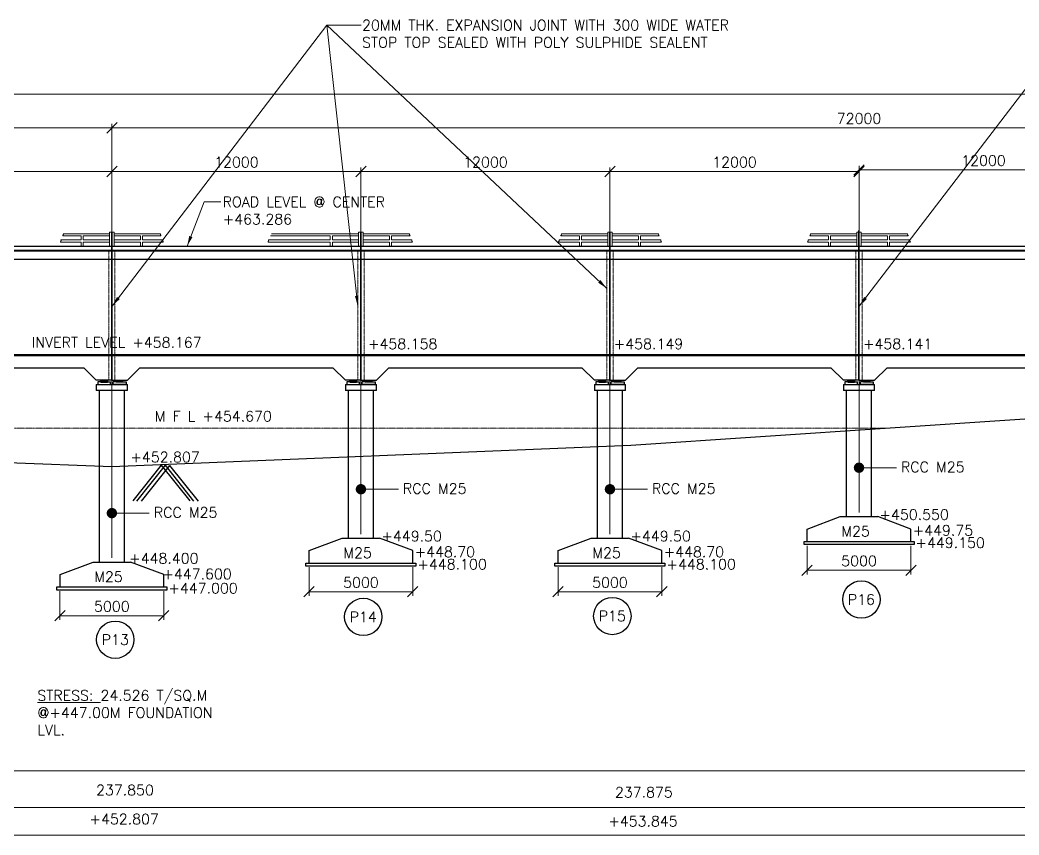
# Model space of a CAD drawing. Header units: millimetres. Extents: x -905235 to 365236, y -24492 to 346419.
# Drawn here: x 143976 to 192114, y 122022 to 161311 of the extents above; entities that cross this region are included whole.
import ezdxf
from ezdxf.enums import TextEntityAlignment as Align

# ---------------------------------------------------------------- set-up
doc = ezdxf.new("R2010")
doc.units = ezdxf.units.MM
doc.header["$LTSCALE"] = 9
doc.linetypes.add('HIDDEN', pattern=[0.375, 0.25, -0.125])
for name, color, linetype, lineweight in [('R_DASHED', 183, 'HIDDEN', 9), ('R_DIMENSION', 8, 'Continuous', 15), ('R_P.C.C', 94, 'Continuous', 15), ('R_TEXT G', 7, 'Continuous', 18)]:
    doc.layers.add(name, color=color, linetype=linetype, lineweight=lineweight)
doc.layers.add('R_HATCH', color=7, linetype='Continuous', lineweight=15, true_color=0xc7c7c7)
doc.styles.add('ROMANS', font='romans.shx')
doc.dimstyles.new('DIM-200', dxfattribs={"dimscale": 200, "dimtxt": 2.5, "dimasz": 2.5, "dimexe": 1, "dimexo": 1, "dimgap": 1, "dimtad": 1, "dimdec": 0, "dimzin": 0, "dimdsep": 46, "dimtxsty": 'ROMANS', "dimblk": 'OBLIQUE', "dimcen": 1, "dimclrd": 256, "dimclre": 256, "dimclrt": 7, "dimadec": 0, "dimazin": 0, "dimtfac": 1, "dimtdec": 0, "dimtofl": 0, "dimtmove": 0, "dimatfit": 3, "dimfxl": 1, "dimtolj": 1, "dimtzin": 0, "dimlwd": 9, "dimlwe": 9, "dimarcsym": 0})
doc.dimstyles.new('DIM-200$0', dxfattribs={"dimscale": 200, "dimtxt": 2.5, "dimasz": 2.5, "dimexe": 1, "dimexo": 1, "dimgap": 1, "dimtad": 1, "dimdec": 0, "dimzin": 0, "dimdsep": 46, "dimtxsty": 'ROMANS', "dimblk": 'OBLIQUE', "dimcen": 1, "dimclrd": 256, "dimclre": 256, "dimclrt": 7, "dimadec": 0, "dimazin": 0, "dimtfac": 1, "dimtdec": 0, "dimtofl": 0, "dimtmove": 0, "dimatfit": 3, "dimfxl": 1, "dimtolj": 1, "dimtzin": 0, "dimlwd": 9, "dimlwe": 9, "dimarcsym": 0})
pattern_1 = [(0, (-1318154.4514, 379726.94), (0, 6.985), [5.08, -1.905]), (90, (-1318154.4514, 379726.94), (-6.985, 4e-16), [5.08, -1.905])]
pattern_2 = [(0, (-1306154.4514, 379726.94), (0, 6.985), [5.08, -1.905]), (90, (-1306154.4514, 379726.94), (-6.985, 4e-16), [5.08, -1.905])]
pattern_3 = [(0, (-1294154.4514, 379726.94), (0, 6.985), [5.08, -1.905]), (90, (-1294154.4514, 379726.94), (-6.985, 4e-16), [5.08, -1.905])]
pattern_4 = [(0, (-1282154.4514, 379726.94), (0, 6.985), [5.08, -1.905]), (90, (-1282154.4514, 379726.94), (-6.985, 4e-16), [5.08, -1.905])]

# ---------------------------------------------------------------- blocks, each defined once
blk = doc.blocks.new('_Oblique')
at = {"color": 0, "linetype": 'ByBlock', "lineweight": -2}
blk.add_line((-0.5, -0.5), (0.5, 0.5), dxfattribs=at)
blk = doc.blocks.new('*D40')
at = {"layer": 'Defpoints', "color": 0, "transparency": 16777216}
for p in [(148404, 154007), (148404, 135179), (136404, 133610)]:
    blk.add_point(p, dxfattribs=at)
at = {"layer": 'R_DIMENSION', "lineweight": 9, "transparency": 16777216}
for p, q in [((136404, 133810), (136404, 154207)), ((148404, 135379), (148404, 154207)), ((136404, 154007), (148404, 154007))]:
    blk.add_line(p, q, dxfattribs=at)
at = {"layer": 'R_DIMENSION', "lineweight": 9, "transparency": 16777216, "xscale": 500, "yscale": 500, "zscale": 500, "rotation": 180}
blk.add_blockref('_Oblique', (136404, 154007), dxfattribs=at)
at = {"layer": 'R_DIMENSION', "lineweight": 9, "transparency": 16777216, "xscale": 500, "yscale": 500, "zscale": 500}
blk.add_blockref('_Oblique', (148404, 154007), dxfattribs=at)
at = {"layer": 'R_DIMENSION', "color": 7, "transparency": 16777216, "insert": (142404, 154457), "char_height": 500, "attachment_point": 5, "style": 'ROMANS'}
blk.add_mtext('\\A1;12000', dxfattribs=at)
blk = doc.blocks.new('*D41')
at = {"layer": 'Defpoints', "color": 0, "transparency": 16777216}
for p in [(160404, 154007), (160404, 136332), (148404, 135179)]:
    blk.add_point(p, dxfattribs=at)
at = {"layer": 'R_DIMENSION', "lineweight": 9, "transparency": 16777216}
for p, q in [((148404, 135379), (148404, 154207)), ((160404, 136532), (160404, 154207)), ((148404, 154007), (160404, 154007))]:
    blk.add_line(p, q, dxfattribs=at)
at = {"layer": 'R_DIMENSION', "lineweight": 9, "transparency": 16777216, "xscale": 500, "yscale": 500, "zscale": 500, "rotation": 180}
blk.add_blockref('_Oblique', (148404, 154007), dxfattribs=at)
at = {"layer": 'R_DIMENSION', "lineweight": 9, "transparency": 16777216, "xscale": 500, "yscale": 500, "zscale": 500}
blk.add_blockref('_Oblique', (160404, 154007), dxfattribs=at)
at = {"layer": 'R_DIMENSION', "color": 7, "transparency": 16777216, "insert": (154404, 154457), "char_height": 500, "attachment_point": 5, "style": 'ROMANS'}
blk.add_mtext('\\A1;12000', dxfattribs=at)
blk = doc.blocks.new('*D42')
at = {"layer": 'Defpoints', "color": 0, "transparency": 16777216}
for p in [(160404, 154007), (160404, 136332), (148404, 135179)]:
    blk.add_point(p, dxfattribs=at)
at = {"layer": 'R_DIMENSION', "lineweight": 9, "transparency": 16777216}
for p, q in [((148404, 135379), (148404, 154207)), ((160404, 136532), (160404, 154207)), ((148404, 154007), (160404, 154007))]:
    blk.add_line(p, q, dxfattribs=at)
at = {"layer": 'R_DIMENSION', "lineweight": 9, "transparency": 16777216, "xscale": 500, "yscale": 500, "zscale": 500, "rotation": 180}
blk.add_blockref('_Oblique', (148404, 154007), dxfattribs=at)
at = {"layer": 'R_DIMENSION', "lineweight": 9, "transparency": 16777216, "xscale": 500, "yscale": 500, "zscale": 500}
blk.add_blockref('_Oblique', (160404, 154007), dxfattribs=at)
at = {"layer": 'R_DIMENSION', "color": 7, "transparency": 16777216, "insert": (154404, 154457), "char_height": 500, "attachment_point": 5, "style": 'ROMANS'}
blk.add_mtext('\\A1;12000', dxfattribs=at)
blk = doc.blocks.new('*D43')
at = {"layer": 'Defpoints', "color": 0, "transparency": 16777216}
for p in [(172404, 154007), (160404, 136332), (172404, 136332)]:
    blk.add_point(p, dxfattribs=at)
at = {"layer": 'R_DIMENSION', "lineweight": 9, "transparency": 16777216}
for p, q in [((160404, 136532), (160404, 154207)), ((172404, 136532), (172404, 154207)), ((160404, 154007), (172404, 154007))]:
    blk.add_line(p, q, dxfattribs=at)
at = {"layer": 'R_DIMENSION', "lineweight": 9, "transparency": 16777216, "xscale": 500, "yscale": 500, "zscale": 500, "rotation": 180}
blk.add_blockref('_Oblique', (160404, 154007), dxfattribs=at)
at = {"layer": 'R_DIMENSION', "lineweight": 9, "transparency": 16777216, "xscale": 500, "yscale": 500, "zscale": 500}
blk.add_blockref('_Oblique', (172404, 154007), dxfattribs=at)
at = {"layer": 'R_DIMENSION', "color": 7, "transparency": 16777216, "insert": (166404, 154457), "char_height": 500, "attachment_point": 5, "style": 'ROMANS'}
blk.add_mtext('\\A1;12000', dxfattribs=at)
blk = doc.blocks.new('*D44')
at = {"layer": 'Defpoints', "color": 0, "transparency": 16777216}
for p in [(184404, 154007), (184404, 137369), (172404, 136332)]:
    blk.add_point(p, dxfattribs=at)
at = {"layer": 'R_DIMENSION', "lineweight": 9, "transparency": 16777216}
for p, q in [((172404, 136532), (172404, 154207)), ((184404, 137569), (184404, 154207)), ((172404, 154007), (184404, 154007))]:
    blk.add_line(p, q, dxfattribs=at)
at = {"layer": 'R_DIMENSION', "lineweight": 9, "transparency": 16777216, "xscale": 500, "yscale": 500, "zscale": 500, "rotation": 180}
blk.add_blockref('_Oblique', (172404, 154007), dxfattribs=at)
at = {"layer": 'R_DIMENSION', "lineweight": 9, "transparency": 16777216, "xscale": 500, "yscale": 500, "zscale": 500}
blk.add_blockref('_Oblique', (184404, 154007), dxfattribs=at)
at = {"layer": 'R_DIMENSION', "color": 7, "transparency": 16777216, "insert": (178404, 154457), "char_height": 500, "attachment_point": 5, "style": 'ROMANS'}
blk.add_mtext('\\A1;12000', dxfattribs=at)
blk = doc.blocks.new('*D45')
at = {"layer": 'Defpoints', "color": 0, "transparency": 16777216}
for p in [(196404, 154082), (196404, 137805), (184404, 137369)]:
    blk.add_point(p, dxfattribs=at)
at = {"layer": 'R_DIMENSION', "lineweight": 9, "transparency": 16777216}
for p, q in [((184404, 137569), (184404, 154282)), ((184404, 154082), (196404, 154082)), ((196404, 138005), (196404, 154282))]:
    blk.add_line(p, q, dxfattribs=at)
at = {"layer": 'R_DIMENSION', "lineweight": 9, "transparency": 16777216, "xscale": 500, "yscale": 500, "zscale": 500, "rotation": 180}
blk.add_blockref('_Oblique', (184404, 154082), dxfattribs=at)
at = {"layer": 'R_DIMENSION', "lineweight": 9, "transparency": 16777216, "xscale": 500, "yscale": 500, "zscale": 500}
blk.add_blockref('_Oblique', (196404, 154082), dxfattribs=at)
at = {"layer": 'R_DIMENSION', "color": 7, "transparency": 16777216, "insert": (190404, 154532), "char_height": 500, "attachment_point": 5, "style": 'ROMANS'}
blk.add_mtext('\\A1;12000', dxfattribs=at)
blk = doc.blocks.new('*D49')
at = {"layer": 'Defpoints', "color": 0, "transparency": 16777216}
for p in [(220404, 157736), (-7596, 143742), (220404, 143742)]:
    blk.add_point(p, dxfattribs=at)
at = {"layer": 'R_DIMENSION', "lineweight": 9, "transparency": 16777216}
for p, q in [((-7596, 143942), (-7596, 157936)), ((220404, 143942), (220404, 157936)), ((-7596, 157736), (220404, 157736))]:
    blk.add_line(p, q, dxfattribs=at)
at = {"layer": 'R_DIMENSION', "lineweight": 9, "transparency": 16777216, "xscale": 500, "yscale": 500, "zscale": 500, "rotation": 180}
blk.add_blockref('_Oblique', (-7596, 157736), dxfattribs=at)
at = {"layer": 'R_DIMENSION', "lineweight": 9, "transparency": 16777216, "xscale": 500, "yscale": 500, "zscale": 500}
blk.add_blockref('_Oblique', (220404, 157736), dxfattribs=at)
at = {"layer": 'R_DIMENSION', "color": 7, "transparency": 16777216, "insert": (106404, 158186), "char_height": 500, "attachment_point": 5, "style": 'ROMANS'}
blk.add_mtext('\\A1;228000', dxfattribs=at)
blk = doc.blocks.new('*D5')
at = {"layer": 'Defpoints', "color": 0, "transparency": 16777216}
for p in [(148404, 156112), (-7596, 143742), (148404, 135179)]:
    blk.add_point(p, dxfattribs=at)
at = {"layer": 'R_DIMENSION', "lineweight": 9, "transparency": 16777216}
for p, q in [((-7596, 143942), (-7596, 156312)), ((-7596, 156112), (148404, 156112)), ((148404, 135379), (148404, 156312))]:
    blk.add_line(p, q, dxfattribs=at)
at = {"layer": 'R_DIMENSION', "lineweight": 9, "transparency": 16777216, "xscale": 500, "yscale": 500, "zscale": 500, "rotation": 180}
blk.add_blockref('_Oblique', (-7596, 156112), dxfattribs=at)
at = {"layer": 'R_DIMENSION', "lineweight": 9, "transparency": 16777216, "xscale": 500, "yscale": 500, "zscale": 500}
blk.add_blockref('_Oblique', (148404, 156112), dxfattribs=at)
at = {"layer": 'R_DIMENSION', "color": 7, "transparency": 16777216, "insert": (70404, 156562), "char_height": 500, "attachment_point": 5, "style": 'ROMANS'}
blk.add_mtext('\\A1;156000', dxfattribs=at)
blk = doc.blocks.new('*D6')
at = {"layer": 'Defpoints', "color": 0, "transparency": 16777216}
for p in [(148404, 156112), (220404, 143742), (148404, 135179)]:
    blk.add_point(p, dxfattribs=at)
at = {"layer": 'R_DIMENSION', "lineweight": 9, "transparency": 16777216}
for p, q in [((148404, 135379), (148404, 156312)), ((220404, 156112), (148404, 156112)), ((220404, 143942), (220404, 156312))]:
    blk.add_line(p, q, dxfattribs=at)
at = {"layer": 'R_DIMENSION', "lineweight": 9, "transparency": 16777216, "xscale": 500, "yscale": 500, "zscale": 500, "rotation": 180}
blk.add_blockref('_Oblique', (148404, 156112), dxfattribs=at)
at = {"layer": 'R_DIMENSION', "lineweight": 9, "transparency": 16777216, "xscale": 500, "yscale": 500, "zscale": 500}
blk.add_blockref('_Oblique', (220404, 156112), dxfattribs=at)
at = {"layer": 'R_DIMENSION', "color": 7, "transparency": 16777216, "insert": (184404, 156562), "char_height": 500, "attachment_point": 5, "style": 'ROMANS'}
blk.add_mtext('\\A1;72000', dxfattribs=at)
blk = doc.blocks.new('*D193')
at = {"layer": 'Defpoints', "color": 0, "transparency": 16777216}
for p in [(145904, 133979), (150904, 133979), (150904, 132594)]:
    blk.add_point(p, dxfattribs=at)
at = {"layer": 'R_DIMENSION', "lineweight": 9, "transparency": 16777216}
for p, q in [((145904, 133779), (145904, 132394)), ((150904, 133779), (150904, 132394)), ((145904, 132594), (150904, 132594))]:
    blk.add_line(p, q, dxfattribs=at)
at = {"layer": 'R_DIMENSION', "lineweight": 9, "transparency": 16777216, "xscale": 500, "yscale": 500, "zscale": 500, "rotation": 180}
blk.add_blockref('_Oblique', (145904, 132594), dxfattribs=at)
at = {"layer": 'R_DIMENSION', "lineweight": 9, "transparency": 16777216, "xscale": 500, "yscale": 500, "zscale": 500}
blk.add_blockref('_Oblique', (150904, 132594), dxfattribs=at)
at = {"layer": 'R_DIMENSION', "color": 7, "transparency": 16777216, "insert": (148404, 133044), "char_height": 500, "attachment_point": 5, "style": 'ROMANS'}
blk.add_mtext('\\A1;5000', dxfattribs=at)
blk = doc.blocks.new('*D194')
at = {"layer": 'Defpoints', "color": 0, "transparency": 16777216}
for p in [(157904, 135132), (162904, 135132), (162904, 133746)]:
    blk.add_point(p, dxfattribs=at)
at = {"layer": 'R_DIMENSION', "lineweight": 9, "transparency": 16777216}
for p, q in [((157904, 134932), (157904, 133546)), ((162904, 134932), (162904, 133546)), ((157904, 133746), (162904, 133746))]:
    blk.add_line(p, q, dxfattribs=at)
at = {"layer": 'R_DIMENSION', "lineweight": 9, "transparency": 16777216, "xscale": 500, "yscale": 500, "zscale": 500, "rotation": 180}
blk.add_blockref('_Oblique', (157904, 133746), dxfattribs=at)
at = {"layer": 'R_DIMENSION', "lineweight": 9, "transparency": 16777216, "xscale": 500, "yscale": 500, "zscale": 500}
blk.add_blockref('_Oblique', (162904, 133746), dxfattribs=at)
at = {"layer": 'R_DIMENSION', "color": 7, "transparency": 16777216, "insert": (160404, 134196), "char_height": 500, "attachment_point": 5, "style": 'ROMANS'}
blk.add_mtext('\\A1;5000', dxfattribs=at)
blk = doc.blocks.new('*D195')
at = {"layer": 'Defpoints', "color": 0, "transparency": 16777216}
for p in [(169904, 135132), (174904, 135132), (174904, 133746)]:
    blk.add_point(p, dxfattribs=at)
at = {"layer": 'R_DIMENSION', "lineweight": 9, "transparency": 16777216}
for p, q in [((169904, 134932), (169904, 133546)), ((174904, 134932), (174904, 133546)), ((169904, 133746), (174904, 133746))]:
    blk.add_line(p, q, dxfattribs=at)
at = {"layer": 'R_DIMENSION', "lineweight": 9, "transparency": 16777216, "xscale": 500, "yscale": 500, "zscale": 500, "rotation": 180}
blk.add_blockref('_Oblique', (169904, 133746), dxfattribs=at)
at = {"layer": 'R_DIMENSION', "lineweight": 9, "transparency": 16777216, "xscale": 500, "yscale": 500, "zscale": 500}
blk.add_blockref('_Oblique', (174904, 133746), dxfattribs=at)
at = {"layer": 'R_DIMENSION', "color": 7, "transparency": 16777216, "insert": (172404, 134196), "char_height": 500, "attachment_point": 5, "style": 'ROMANS'}
blk.add_mtext('\\A1;5000', dxfattribs=at)
blk = doc.blocks.new('*D196')
at = {"layer": 'Defpoints', "color": 0, "transparency": 16777216}
for p in [(181904, 136169), (186904, 136169), (186904, 134784)]:
    blk.add_point(p, dxfattribs=at)
at = {"layer": 'R_DIMENSION', "lineweight": 9, "transparency": 16777216}
for p, q in [((181904, 135969), (181904, 134584)), ((186904, 135969), (186904, 134584)), ((181904, 134784), (186904, 134784))]:
    blk.add_line(p, q, dxfattribs=at)
at = {"layer": 'R_DIMENSION', "lineweight": 9, "transparency": 16777216, "xscale": 500, "yscale": 500, "zscale": 500, "rotation": 180}
blk.add_blockref('_Oblique', (181904, 134784), dxfattribs=at)
at = {"layer": 'R_DIMENSION', "lineweight": 9, "transparency": 16777216, "xscale": 500, "yscale": 500, "zscale": 500}
blk.add_blockref('_Oblique', (186904, 134784), dxfattribs=at)
at = {"layer": 'R_DIMENSION', "color": 7, "transparency": 16777216, "insert": (184404, 135234), "char_height": 500, "attachment_point": 5, "style": 'ROMANS'}
blk.add_mtext('\\A1;5000', dxfattribs=at)

msp = doc.modelspace()

# ---------------------------------------------------------------- hatches: boundary and pattern name
at = {"layer": 'R_HATCH'}
h = msp.add_hatch(dxfattribs=at)
h.set_pattern_fill('ANGLE', color=256)
h.set_pattern_definition(pattern_1)
h.paths.add_polyline_path([(148189.1, 143856.3), (148189.1, 143942.3), (147869.1, 143942.3), (147869.1, 143856.3)])
h = msp.add_hatch(dxfattribs=at)
h.set_pattern_fill('ANGLE', color=256)
h.set_pattern_definition(pattern_1)
h.paths.add_polyline_path([(148939.1, 143856.3), (148939.1, 143942.3), (148619.1, 143942.3), (148619.1, 143856.3)])
h = msp.add_hatch(dxfattribs=at)
h.set_pattern_fill('ANGLE', color=256)
h.set_pattern_definition(pattern_2)
h.paths.add_polyline_path([(160189.1, 143856.3), (160189.1, 143942.3), (159869.1, 143942.3), (159869.1, 143856.3)])
h = msp.add_hatch(dxfattribs=at)
h.set_pattern_fill('ANGLE', color=256)
h.set_pattern_definition(pattern_2)
h.paths.add_polyline_path([(160939.1, 143856.3), (160939.1, 143942.3), (160619.1, 143942.3), (160619.1, 143856.3)])
h = msp.add_hatch(dxfattribs=at)
h.set_pattern_fill('ANGLE', color=256)
h.set_pattern_definition(pattern_3)
h.paths.add_polyline_path([(172189.1, 143856.3), (172189.1, 143942.3), (171869.1, 143942.3), (171869.1, 143856.3)])
h = msp.add_hatch(dxfattribs=at)
h.set_pattern_fill('ANGLE', color=256)
h.set_pattern_definition(pattern_3)
h.paths.add_polyline_path([(172939.1, 143856.3), (172939.1, 143942.3), (172619.1, 143942.3), (172619.1, 143856.3)])
h = msp.add_hatch(dxfattribs=at)
h.set_pattern_fill('ANGLE', color=256)
h.set_pattern_definition(pattern_4)
h.paths.add_polyline_path([(184189.1, 143856.3), (184189.1, 143942.3), (183869.1, 143942.3), (183869.1, 143856.3)])
h = msp.add_hatch(dxfattribs=at)
h.set_pattern_fill('ANGLE', color=256)
h.set_pattern_definition(pattern_4)
h.paths.add_polyline_path([(184939.1, 143856.3), (184939.1, 143942.3), (184619.1, 143942.3), (184619.1, 143856.3)])

# ---------------------------------------------------------------- linework, layer by layer
for p, q in [((184394.1, 143942.3), (184394.1, 151157.3)), ((184414.1, 143942.3), (184414.1, 151157.3)), ((148394.1, 143942.3), (148394.1, 151082.3)), ((148414.1, 143942.3), (148414.1, 151082.3)), ((160394.1, 143942.3), (160394.1, 151082.3)), ((160414.1, 143942.3), (160414.1, 151082.3)), ((172394.1, 143942.3), (172394.1, 151082.3)), ((172414.1, 143942.3), (172414.1, 151082.3)), ((-7595.9, 150207.3), (220394.1, 150207.3)), ((-7595.9, 150182.3), (220394.1, 150182.3)), ((-7595.9, 149782.3), (220394.1, 149782.3)), ((-7595.9, 145182.3), (220394.1, 145182.3)), ((-7595.9, 145142.3), (220394.1, 145142.3)), ((137754.1, 144542.3), (147054.1, 144542.3)), ((147054.1, 144542.3), (147654.1, 143942.3)), ((149754.1, 144542.3), (149154.1, 143942.3)), ((149754.1, 144542.3), (159054.1, 144542.3)), ((159054.1, 144542.3), (159654.1, 143942.3)), ((161754.1, 144542.3), (161154.1, 143942.3)), ((161754.1, 144542.3), (171054.1, 144542.3)), ((171054.1, 144542.3), (171654.1, 143942.3)), ((173754.1, 144542.3), (173154.1, 143942.3)), ((173754.1, 144542.3), (183054.1, 144542.3)), ((183054.1, 144542.3), (183654.1, 143942.3)), ((185754.1, 144542.3), (185154.1, 143942.3)), ((185754.1, 144542.3), (195054.1, 144542.3)), ((148394.1, 143942.3), (147654.1, 143942.3)), ((147869.1, 143856.3), (147869.1, 143942.3)), ((147869.1, 143942.3), (148189.1, 143942.3)), ((148189.1, 143942.3), (148189.1, 143856.3)), ((148414.1, 143942.3), (149154.1, 143942.3)), ((148619.1, 143942.3), (148619.1, 143856.3)), ((148939.1, 143856.3), (148939.1, 143942.3)), ((160394.1, 143942.3), (159654.1, 143942.3)), ((159869.1, 143856.3), (159869.1, 143942.3)), ((159869.1, 143942.3), (160189.1, 143942.3)), ((160189.1, 143942.3), (160189.1, 143856.3)), ((160414.1, 143942.3), (161154.1, 143942.3)), ((160619.1, 143942.3), (160619.1, 143856.3)), ((160939.1, 143856.3), (160939.1, 143942.3)), ((172394.1, 143942.3), (171654.1, 143942.3)), ((171869.1, 143856.3), (171869.1, 143942.3)), ((171869.1, 143942.3), (172189.1, 143942.3)), ((172189.1, 143942.3), (172189.1, 143856.3)), ((172414.1, 143942.3), (173154.1, 143942.3)), ((172619.1, 143942.3), (172619.1, 143856.3)), ((172939.1, 143856.3), (172939.1, 143942.3)), ((184394.1, 143942.3), (183654.1, 143942.3)), ((183869.1, 143856.3), (183869.1, 143942.3)), ((183869.1, 143942.3), (184189.1, 143942.3)), ((184189.1, 143942.3), (184189.1, 143856.3)), ((184414.1, 143942.3), (185154.1, 143942.3)), ((184619.1, 143942.3), (184619.1, 143856.3)), ((184939.1, 143856.3), (184939.1, 143942.3)), ((147654.1, 143742.3), (149154.1, 143742.3)), ((147654.1, 143742.3), (147654.1, 143442.3)), ((147719.1, 143862.3), (147719.1, 143742.3)), ((147863.1, 143862.3), (147719.1, 143862.3)), ((147719.1, 143742.3), (148339.1, 143742.3)), ((147863.1, 143862.3), (147869.1, 143856.3)), ((147869.1, 143856.3), (148189.1, 143856.3)), ((148195.1, 143862.3), (148189.1, 143856.3)), ((148195.1, 143862.3), (148339.1, 143862.3)), ((148339.1, 143742.3), (148339.1, 143862.3)), ((148469.1, 143742.3), (148469.1, 143862.3)), ((148613.1, 143862.3), (148469.1, 143862.3)), ((149089.1, 143742.3), (148469.1, 143742.3)), ((148613.1, 143862.3), (148619.1, 143856.3)), ((148939.1, 143856.3), (148619.1, 143856.3)), ((148945.1, 143862.3), (148939.1, 143856.3)), ((148945.1, 143862.3), (149089.1, 143862.3)), ((149089.1, 143862.3), (149089.1, 143742.3)), ((149154.1, 143442.3), (149154.1, 143742.3)), ((159654.1, 143742.3), (161154.1, 143742.3)), ((159654.1, 143742.3), (159654.1, 143442.3)), ((159719.1, 143862.3), (159719.1, 143742.3)), ((159863.1, 143862.3), (159719.1, 143862.3)), ((159719.1, 143742.3), (160339.1, 143742.3)), ((159863.1, 143862.3), (159869.1, 143856.3)), ((159869.1, 143856.3), (160189.1, 143856.3)), ((160195.1, 143862.3), (160189.1, 143856.3)), ((160195.1, 143862.3), (160339.1, 143862.3)), ((160339.1, 143742.3), (160339.1, 143862.3)), ((160469.1, 143742.3), (160469.1, 143862.3)), ((160613.1, 143862.3), (160469.1, 143862.3)), ((161089.1, 143742.3), (160469.1, 143742.3)), ((160613.1, 143862.3), (160619.1, 143856.3)), ((160939.1, 143856.3), (160619.1, 143856.3)), ((160945.1, 143862.3), (160939.1, 143856.3)), ((160945.1, 143862.3), (161089.1, 143862.3)), ((161089.1, 143862.3), (161089.1, 143742.3)), ((161154.1, 143442.3), (161154.1, 143742.3)), ((171654.1, 143742.3), (173154.1, 143742.3)), ((171654.1, 143742.3), (171654.1, 143442.3)), ((171719.1, 143862.3), (171719.1, 143742.3)), ((171863.1, 143862.3), (171719.1, 143862.3)), ((171719.1, 143742.3), (172339.1, 143742.3)), ((171863.1, 143862.3), (171869.1, 143856.3)), ((171869.1, 143856.3), (172189.1, 143856.3)), ((172195.1, 143862.3), (172189.1, 143856.3)), ((172195.1, 143862.3), (172339.1, 143862.3)), ((172339.1, 143742.3), (172339.1, 143862.3)), ((172469.1, 143742.3), (172469.1, 143862.3)), ((172613.1, 143862.3), (172469.1, 143862.3)), ((173089.1, 143742.3), (172469.1, 143742.3)), ((172613.1, 143862.3), (172619.1, 143856.3)), ((172939.1, 143856.3), (172619.1, 143856.3)), ((172945.1, 143862.3), (172939.1, 143856.3)), ((172945.1, 143862.3), (173089.1, 143862.3)), ((173089.1, 143862.3), (173089.1, 143742.3)), ((173154.1, 143442.3), (173154.1, 143742.3)), ((183654.1, 143742.3), (185154.1, 143742.3)), ((183654.1, 143742.3), (183654.1, 143442.3)), ((183719.1, 143862.3), (183719.1, 143742.3)), ((183863.1, 143862.3), (183719.1, 143862.3)), ((183719.1, 143742.3), (184339.1, 143742.3)), ((183863.1, 143862.3), (183869.1, 143856.3)), ((183869.1, 143856.3), (184189.1, 143856.3)), ((184195.1, 143862.3), (184189.1, 143856.3)), ((184195.1, 143862.3), (184339.1, 143862.3)), ((184339.1, 143742.3), (184339.1, 143862.3)), ((184469.1, 143742.3), (184469.1, 143862.3)), ((184613.1, 143862.3), (184469.1, 143862.3)), ((185089.1, 143742.3), (184469.1, 143742.3)), ((184613.1, 143862.3), (184619.1, 143856.3)), ((184939.1, 143856.3), (184619.1, 143856.3)), ((184945.1, 143862.3), (184939.1, 143856.3)), ((184945.1, 143862.3), (185089.1, 143862.3)), ((185089.1, 143862.3), (185089.1, 143742.3)), ((185154.1, 143442.3), (185154.1, 143742.3)), ((149154.1, 143442.3), (147654.1, 143442.3)), ((147804.1, 135179.3), (147804.1, 143442.3)), ((149004.1, 135179.3), (149004.1, 143442.3)), ((161154.1, 143442.3), (159654.1, 143442.3)), ((159804.1, 136331.5), (159804.1, 143442.3)), ((161004.1, 136331.5), (161004.1, 143442.3)), ((173154.1, 143442.3), (171654.1, 143442.3)), ((171804.1, 136331.5), (171804.1, 143442.3)), ((173004.1, 136331.5), (173004.1, 143442.3)), ((185154.1, 143442.3), (183654.1, 143442.3)), ((183804.1, 137369.3), (183804.1, 143442.3)), ((185004.1, 137369.3), (185004.1, 143442.3)), ((149425.6, 138124.3), (150799, 139848.9)), ((149611.8, 138121.3), (150985.2, 139845.9)), ((149826, 138117.8), (151199.5, 139842.5)), ((152172.5, 138124.3), (150799, 139848.9)), ((152358.7, 138121.3), (150985.2, 139845.9)), ((152572.9, 138117.8), (151199.5, 139842.5)), ((181904.1, 136769.3), (183504.1, 137369.3)), ((183504.1, 137369.3), (185304.1, 137369.3)), ((186904.1, 136769.3), (185304.1, 137369.3)), ((181904.1, 136169.3), (181904.1, 136769.3)), ((186904.1, 136169.3), (186904.1, 136769.3)), ((157904.1, 135731.5), (159504.1, 136331.5)), ((159504.1, 136331.5), (161304.1, 136331.5)), ((162904.1, 135731.5), (161304.1, 136331.5)), ((169904.1, 135731.5), (171504.1, 136331.5)), ((171504.1, 136331.5), (173304.1, 136331.5)), ((174904.1, 135731.5), (173304.1, 136331.5)), ((181904.1, 136169.3), (186904.1, 136169.3)), ((157904.1, 135131.5), (157904.1, 135731.5)), ((162904.1, 135131.5), (162904.1, 135731.5)), ((169904.1, 135131.5), (169904.1, 135731.5)), ((174904.1, 135131.5), (174904.1, 135731.5)), ((145904.1, 134579.3), (147504.1, 135179.3)), ((147504.1, 135179.3), (149304.1, 135179.3)), ((150904.1, 134579.3), (149304.1, 135179.3)), ((157904.1, 135131.5), (162904.1, 135131.5)), ((169904.1, 135131.5), (174904.1, 135131.5)), ((145904.1, 133979.3), (145904.1, 134579.3)), ((150904.1, 133979.3), (150904.1, 134579.3)), ((145904.1, 133979.3), (150904.1, 133979.3))]:
    msp.add_line(p, q)
at = {"flags": 128}
msp.add_lwpolyline([(4414.1, 150407.3), (208394.1, 150407.3)], dxfattribs=at)
at = {"color": 4}
msp.add_lwpolyline([(-51595.9, 143412.3), (-26595.9, 143382.3), (-1595.9, 142792.3), (23404.1, 141777.3), (48404.1, 141372.3), (73404.1, 140937.3), (98404.1, 140657.3), (123404.1, 140747.3), (148404.1, 139779.3), (173404.1, 140817.3), (198404.1, 142492.3), (223404.1, 144727.3), (248404.1, 144947.3), (273404.1, 144897.3)], dxfattribs=at)
for points in [[(181754.1, 136169.3), (187054.1, 136169.3), (187054.1, 136019.3), (181754.1, 136019.3)], [(157754.1, 135131.5), (163054.1, 135131.5), (163054.1, 134981.5), (157754.1, 134981.5)], [(169754.1, 135131.5), (175054.1, 135131.5), (175054.1, 134981.5), (169754.1, 134981.5)], [(145754.1, 133979.3), (151054.1, 133979.3), (151054.1, 133829.3), (145754.1, 133829.3)]]:
    msp.add_lwpolyline(points, close=True)
for centre in [(184517.8, 133373.8), (160517.8, 132537.5), (172517.8, 132579.7), (148565.8, 131436.3)]:
    msp.add_circle(centre, 900)
at = {"layer": 'R_DASHED'}
msp.add_line((31737.4, 141642.3), (185717.5, 141642.3), dxfattribs=at)
for points in [[(148254.1, 150207.3), (148554.1, 150207.3), (148554.1, 143942.3), (148254.1, 143942.3)], [(160254.1, 150207.3), (160554.1, 150207.3), (160554.1, 143942.3), (160254.1, 143942.3)], [(172254.1, 150207.3), (172554.1, 150207.3), (172554.1, 143942.3), (172254.1, 143942.3)], [(184254.1, 150207.3), (184554.1, 150207.3), (184554.1, 143942.3), (184254.1, 143942.3)]]:
    msp.add_lwpolyline(points, close=True, dxfattribs=at)
at = {"layer": 'R_P.C.C'}
for p, q in [((146928.1, 150907.3), (146928.1, 150707.3)), ((147028.1, 150907.3), (147028.1, 150707.3)), ((149780.1, 150907.3), (149780.1, 150707.3)), ((149880.1, 150907.3), (149880.1, 150707.3)), ((158928.1, 150907.3), (158928.1, 150707.3)), ((159028.1, 150907.3), (159028.1, 150707.3)), ((161780.1, 150907.3), (161780.1, 150707.3)), ((161880.1, 150907.3), (161880.1, 150707.3)), ((170928.1, 150907.3), (170928.1, 150707.3)), ((171028.1, 150907.3), (171028.1, 150707.3)), ((173780.1, 150907.3), (173780.1, 150707.3)), ((173880.1, 150907.3), (173880.1, 150707.3)), ((182928.1, 150907.3), (182928.1, 150707.3)), ((183028.1, 150907.3), (183028.1, 150707.3)), ((185780.1, 150907.3), (185780.1, 150707.3)), ((185880.1, 150907.3), (185880.1, 150707.3)), ((146928.1, 150607.3), (146928.1, 150407.3)), ((147028.1, 150607.3), (147028.1, 150407.3)), ((149780.1, 150607.3), (149780.1, 150407.3)), ((149880.1, 150607.3), (149880.1, 150407.3)), ((158928.1, 150607.3), (158928.1, 150407.3)), ((159028.1, 150607.3), (159028.1, 150407.3)), ((161780.1, 150607.3), (161780.1, 150407.3)), ((161880.1, 150607.3), (161880.1, 150407.3)), ((170928.1, 150607.3), (170928.1, 150407.3)), ((171028.1, 150607.3), (171028.1, 150407.3)), ((173780.1, 150607.3), (173780.1, 150407.3)), ((173880.1, 150607.3), (173880.1, 150407.3)), ((182928.1, 150607.3), (182928.1, 150407.3)), ((183028.1, 150607.3), (183028.1, 150407.3)), ((185780.1, 150607.3), (185780.1, 150407.3)), ((185880.1, 150607.3), (185880.1, 150407.3)), ((252390.7, 125119.2), (-35557.8, 125119.2)), ((252390.7, 123352.6), (-35557.8, 123352.6)), ((252390.7, 122021.9), (-35557.8, 122021.9))]:
    msp.add_line(p, q, dxfattribs=at)
for points in [[(145952.2, 150707.3), (146928.1, 150707.3)], [(146039, 150907.3), (146928.1, 150907.3)], [(146064.3, 151007.3), (148294.1, 151007.3)], [(147028.1, 150907.3), (148294.1, 150907.3)], [(147028.1, 150707.3), (148294.1, 150707.3)], [(148294.1, 151082.3), (148294.1, 150407.3)], [(148514.1, 151082.3), (148514.1, 150407.3)], [(150743.9, 151007.3), (148514.1, 151007.3)], [(149780.1, 150907.3), (148514.1, 150907.3)], [(149780.1, 150707.3), (148514.1, 150707.3)], [(150769.1, 150907.3), (149880.1, 150907.3)], [(150855.9, 150707.3), (149880.1, 150707.3)], [(155952.2, 150707.3), (158928.1, 150707.3)], [(156039, 150907.3), (158928.1, 150907.3)], [(156090.9, 151007.3), (160294.1, 151007.3)], [(159028.1, 150907.3), (160294.1, 150907.3)], [(159028.1, 150707.3), (160294.1, 150707.3)], [(160294.1, 151082.3), (160294.1, 150407.3)], [(160514.1, 151082.3), (160514.1, 150407.3)], [(162743.9, 151007.3), (160514.1, 151007.3)], [(161780.1, 150907.3), (160514.1, 150907.3)], [(161780.1, 150707.3), (160514.1, 150707.3)], [(162769.1, 150907.3), (161880.1, 150907.3)], [(162855.9, 150707.3), (161880.1, 150707.3)], [(169952.2, 150707.3), (170928.1, 150707.3)], [(170039, 150907.3), (170928.1, 150907.3)], [(170064.3, 151007.3), (172294.1, 151007.3)], [(171028.1, 150907.3), (172294.1, 150907.3)], [(171028.1, 150707.3), (172294.1, 150707.3)], [(172294.1, 151082.3), (172294.1, 150407.3)], [(172514.1, 151082.3), (172514.1, 150407.3)], [(174743.9, 151007.3), (172514.1, 151007.3)], [(173780.1, 150907.3), (172514.1, 150907.3)], [(173780.1, 150707.3), (172514.1, 150707.3)], [(174769.1, 150907.3), (173880.1, 150907.3)], [(174855.9, 150707.3), (173880.1, 150707.3)], [(181952.2, 150707.3), (182928.1, 150707.3)], [(182039, 150907.3), (182928.1, 150907.3)], [(182064.3, 151007.3), (184294.1, 151007.3)], [(183028.1, 150907.3), (184294.1, 150907.3)], [(183028.1, 150707.3), (184294.1, 150707.3)], [(184294.1, 151082.3), (184294.1, 150407.3)], [(184514.1, 151082.3), (184514.1, 150407.3)], [(186743.9, 151007.3), (184514.1, 151007.3)], [(185780.1, 150907.3), (184514.1, 150907.3)], [(185780.1, 150707.3), (184514.1, 150707.3)], [(186769.1, 150907.3), (185880.1, 150907.3)], [(186855.9, 150707.3), (185880.1, 150707.3)], [(145927, 150607.3), (146928.1, 150607.3)], [(147028.1, 150607.3), (148294.1, 150607.3)], [(149780.1, 150607.3), (148514.1, 150607.3)], [(150881.2, 150607.3), (149880.1, 150607.3)], [(155927, 150607.3), (158928.1, 150607.3)], [(159028.1, 150607.3), (160294.1, 150607.3)], [(161780.1, 150607.3), (160514.1, 150607.3)], [(162881.2, 150607.3), (161880.1, 150607.3)], [(169927, 150607.3), (170928.1, 150607.3)], [(171028.1, 150607.3), (172294.1, 150607.3)], [(173780.1, 150607.3), (172514.1, 150607.3)], [(174881.2, 150607.3), (173880.1, 150607.3)], [(181927, 150607.3), (182928.1, 150607.3)], [(183028.1, 150607.3), (184294.1, 150607.3)], [(185780.1, 150607.3), (184514.1, 150607.3)], [(186881.2, 150607.3), (185880.1, 150607.3)]]:
    msp.add_lwpolyline(points, dxfattribs=at)
at = {"layer": 'R_P.C.C', "flags": 128}
for points in [[(148294.1, 151082.3), (148394.1, 151082.3)], [(148514.1, 151082.3), (148414.1, 151082.3)], [(160294.1, 151082.3), (160394.1, 151082.3)], [(160514.1, 151082.3), (160414.1, 151082.3)], [(172294.1, 151082.3), (172394.1, 151082.3)], [(172514.1, 151082.3), (172414.1, 151082.3)], [(184294.1, 151082.3), (184394.1, 151082.3)], [(184514.1, 151082.3), (184414.1, 151082.3)]]:
    msp.add_lwpolyline(points, dxfattribs=at)
at = {"layer": 'R_P.C.C'}
for points in [[(145952.2, 150707.3), (145952.3, 150694.2), (145952.9, 150673.3), (145945.1, 150664.8), (145953.6, 150654.4), (145939.8, 150642.6), (145934.6, 150630.9), (145927, 150607.3)], [(146064.3, 151007.3), (146064.3, 150994.2), (146065, 150973.3), (146057.1, 150964.8), (146065.6, 150954.4), (146051.9, 150942.6), (146046.7, 150930.9), (146039, 150907.3)], [(150743.9, 151007.3), (150743.8, 150994.2), (150743.2, 150973.3), (150751, 150964.8), (150742.5, 150954.4), (150756.3, 150942.6), (150761.5, 150930.9), (150769.1, 150907.3)], [(150855.9, 150707.3), (150855.9, 150694.2), (150855.3, 150673.3), (150863.1, 150664.8), (150854.6, 150654.4), (150868.3, 150642.6), (150873.6, 150630.9), (150881.2, 150607.3)], [(155952.2, 150707.3), (155952.3, 150694.2), (155952.9, 150673.3), (155945.1, 150664.8), (155953.6, 150654.4), (155939.8, 150642.6), (155934.6, 150630.9), (155927, 150607.3)], [(162743.9, 151007.3), (162743.8, 150994.2), (162743.2, 150973.3), (162751, 150964.8), (162742.5, 150954.4), (162756.3, 150942.6), (162761.5, 150930.9), (162769.1, 150907.3)], [(162855.9, 150707.3), (162855.9, 150694.2), (162855.3, 150673.3), (162863.1, 150664.8), (162854.6, 150654.4), (162868.3, 150642.6), (162873.6, 150630.9), (162881.2, 150607.3)], [(169952.2, 150707.3), (169952.3, 150694.2), (169952.9, 150673.3), (169945.1, 150664.8), (169953.6, 150654.4), (169939.8, 150642.6), (169934.6, 150630.9), (169927, 150607.3)], [(170064.3, 151007.3), (170064.3, 150994.2), (170065, 150973.3), (170057.1, 150964.8), (170065.6, 150954.4), (170051.9, 150942.6), (170046.7, 150930.9), (170039, 150907.3)], [(174743.9, 151007.3), (174743.8, 150994.2), (174743.2, 150973.3), (174751, 150964.8), (174742.5, 150954.4), (174756.3, 150942.6), (174761.5, 150930.9), (174769.1, 150907.3)], [(174855.9, 150707.3), (174855.9, 150694.2), (174855.3, 150673.3), (174863.1, 150664.8), (174854.6, 150654.4), (174868.3, 150642.6), (174873.6, 150630.9), (174881.2, 150607.3)], [(181952.2, 150707.3), (181952.3, 150694.2), (181952.9, 150673.3), (181945.1, 150664.8), (181953.6, 150654.4), (181939.8, 150642.6), (181934.6, 150630.9), (181927, 150607.3)], [(182064.3, 151007.3), (182064.3, 150994.2), (182065, 150973.3), (182057.1, 150964.8), (182065.6, 150954.4), (182051.9, 150942.6), (182046.7, 150930.9), (182039, 150907.3)], [(186743.9, 151007.3), (186743.8, 150994.2), (186743.2, 150973.3), (186751, 150964.8), (186742.5, 150954.4), (186756.3, 150942.6), (186761.5, 150930.9), (186769.1, 150907.3)], [(186855.9, 150707.3), (186855.9, 150694.2), (186855.3, 150673.3), (186863.1, 150664.8), (186854.6, 150654.4), (186868.3, 150642.6), (186873.6, 150630.9), (186881.2, 150607.3)]]:
    msp.add_spline(points, degree=3, dxfattribs=at)

# ---------------------------------------------------------------- texts
at = {"layer": 'R_TEXT G', "style": 'ROMANS'}
for s, p in [('RCC M25', (186425.9, 139511.5)), ('RCC M25', (162425.9, 138473.7)), ('RCC M25', (174425.9, 138473.7)), ('RCC M25', (150425.9, 137321.4)), ('+450.550', (185388.4, 137217.4)), ('M25', (183556.7, 136413.4)), ('+449.75', (186988.4, 136460.2)), ('+449.50', (161388.4, 136179.6)), ('+449.50', (173388.4, 136179.6)), ('M25', (159556.7, 135375.6)), ('+448.70', (162988.4, 135422.5)), ('M25', (171556.7, 135375.6)), ('+448.70', (174988.4, 135422.5)), ('+448.400', (149235.4, 135110.8)), ('+447.600', (150835.4, 134353.7)), ('M25', (147556.7, 134223.3))]:
    msp.add_text(s, height=500, dxfattribs=at).set_placement(p)
for s, p in [('P16', (184517.8, 133373.8)), ('P14', (160517.8, 132537.5)), ('P15', (172517.8, 132579.7)), ('P13', (148565.8, 131436.3))]:
    msp.add_text(s, height=500, dxfattribs=at).set_placement(p, align=Align.MIDDLE)
at = {"layer": 'R_TEXT G', "char_height": 500, "attachment_point": 1, "style": 'ROMANS'}
for s, insert, width in [('20MM THK. EXPANSION JOINT WITH 300 WIDE WATER STOP TOP SEALED WITH POLY SULPHIDE SEALENT', (160460.6, 161311.1), 21320.406), ('M F L +454.670', (150475.2, 142461.4), 8465.079), ('+452.807', (149292.4, 140488.8), 1861.724), ('{\\LSTRESS:} 24.526 T/SQ.M @+447.00M FOUNDATION LVL.', (144812.5, 129002.6), 10357.04), ('237.850 ', (147642, 124437.9), 2537.815), ('237.875', (172642, 124334.7), 2556.785), ('+452.807', (147322.9, 123041.5), 1861.724), ('+453.845', (172322.9, 122938.3), 1861.724)]:
    msp.add_mtext(s, dxfattribs=dict(at, insert=insert, width=width))
for s, width, gutter_width, insert in [('ROAD LEVEL @ CENTER +463.286', 10513, 2750, (153741.7, 152791.1)), ('INVERT LEVEL +458.167', 10483.515, 2750, (144543.4, 146015.3)), ('+458.158', 5423.713, 2750, (160743.8, 145948.3)), ('+458.149', 5423.713, 2750, (172586.4, 145948.3)), ('+458.141', 5423.713, 2750, (184591.8, 145948.3)), ('+449.150', 2139.755, 1250, (187125.7, 136360.2)), ('+448.100', 2139.755, 1250, (163125.7, 135322.5)), ('+448.100', 2139.755, 1250, (175125.7, 135322.5)), ('+447.000', 2139.755, 1250, (151125.7, 134170.2))]:
    msp.add_mtext_dynamic_manual_height_columns(s, width=width, gutter_width=gutter_width, heights=[0], dxfattribs=dict(at, insert=insert))

# ---------------------------------------------------------------- dimensions: what is measured, and where the dimension line sits
at = {"layer": 'R_DIMENSION'}
for base, p1, p2, picture, middle in [((220404.1, 157736.3), (-7595.9, 143742.3), (220404.1, 143742.3), '*D49', (106404.1, 158186.3)), ((148404.1, 156112.2), (-7595.9, 143742.3), (148404.1, 135179.3), '*D5', (70404.1, 156562.2)), ((148404.1, 156112.2), (220404.1, 143742.3), (148404.1, 135179.3), '*D6', (184404.1, 156562.2)), ((148404.1, 154006.6), (136404.1, 133610.3), (148404.1, 135179.3), '*D40', (142404.1, 154456.6)), ((160404.1, 154006.6), (148404.1, 135179.3), (160404.1, 136331.5), '*D41', (154404.1, 154456.6)), ((160404.1, 154006.6), (148404.1, 135179.3), (160404.1, 136331.5), '*D42', (154404.1, 154456.6)), ((172404.1, 154006.6), (160404.1, 136331.5), (172404.1, 136331.5), '*D43', (166404.1, 154456.6)), ((184404.1, 154006.6), (172404.1, 136331.5), (184404.1, 137369.3), '*D44', (178404.1, 154456.6)), ((196404.1, 154081.6), (184404.1, 137369.3), (196404.1, 137804.7), '*D45', (190404.1, 154531.6))]:
    dim = msp.add_linear_dim(base=base, p1=p1, p2=p2, dimstyle='DIM-200', dxfattribs=at)
    dim.commit()
    dim.dimension.update_dxf_attribs({"geometry": picture, "text_midpoint": middle})
for base, p1, p2, picture, middle in [((186904.1, 134783.6), (181904.1, 136169.3), (186904.1, 136169.3), '*D196', (184404.1, 135233.6)), ((162904.1, 133745.8), (157904.1, 135131.5), (162904.1, 135131.5), '*D194', (160404.1, 134195.8)), ((174904.1, 133745.8), (169904.1, 135131.5), (174904.1, 135131.5), '*D195', (172404.1, 134195.8)), ((150904.1, 132593.6), (145904.1, 133979.3), (150904.1, 133979.3), '*D193', (148404.1, 133043.6))]:
    dim = msp.add_linear_dim(base=base, p1=p1, p2=p2, dimstyle='DIM-200$0', override={"dimarcsym": 1}, dxfattribs=at)
    dim.commit()
    dim.dimension.update_dxf_attribs({"geometry": picture, "text_midpoint": middle})

# ---------------------------------------------------------------- leaders
for points, override in [([(148414.1, 147512.3), (158769.3, 161056.2), (160415.8, 161056.2)], {"dimgap": 1, "dimtad": 0, "dimarcsym": 1}), ([(160254.1, 147512.3), (158769.3, 161056.2), (160415.8, 161056.2)], {"dimgap": 1, "dimtad": 0, "dimarcsym": 1}), ([(172254.1, 148369.3), (158769.3, 161056.2)], {"dimgap": 1, "dimtad": 0, "dimarcsym": 1}), ([(184414.1, 147512.3), (194769.3, 161056.2), (196415.8, 161056.2)], {"dimgap": 1, "dimtad": 0, "dimarcsym": 1}), ([(184404.1, 139728.9), (186208.4, 139728.9)], {"dimgap": 1, "dimtad": 0, "dimldrblk": 'Dot', "dimarcsym": 1}), ([(160404.1, 138691.1), (162208.4, 138691.1)], {"dimgap": 1, "dimtad": 0, "dimldrblk": 'Dot', "dimarcsym": 1}), ([(172404.1, 138691.1), (174208.4, 138691.1)], {"dimgap": 1, "dimtad": 0, "dimldrblk": 'Dot', "dimarcsym": 1}), ([(148404.1, 137538.9), (150208.4, 137538.9)], {"dimgap": 1, "dimtad": 0, "dimldrblk": 'Dot', "dimarcsym": 1})]:
    msp.add_leader(points, dimstyle='DIM-200', override=override, dxfattribs=at)
msp.add_leader([(152030, 150407.3), (152853.7, 152541.7), (153652.8, 152541.7)], dimstyle='DIM-200', dxfattribs=at)

doc.saveas('drawing.dxf')
